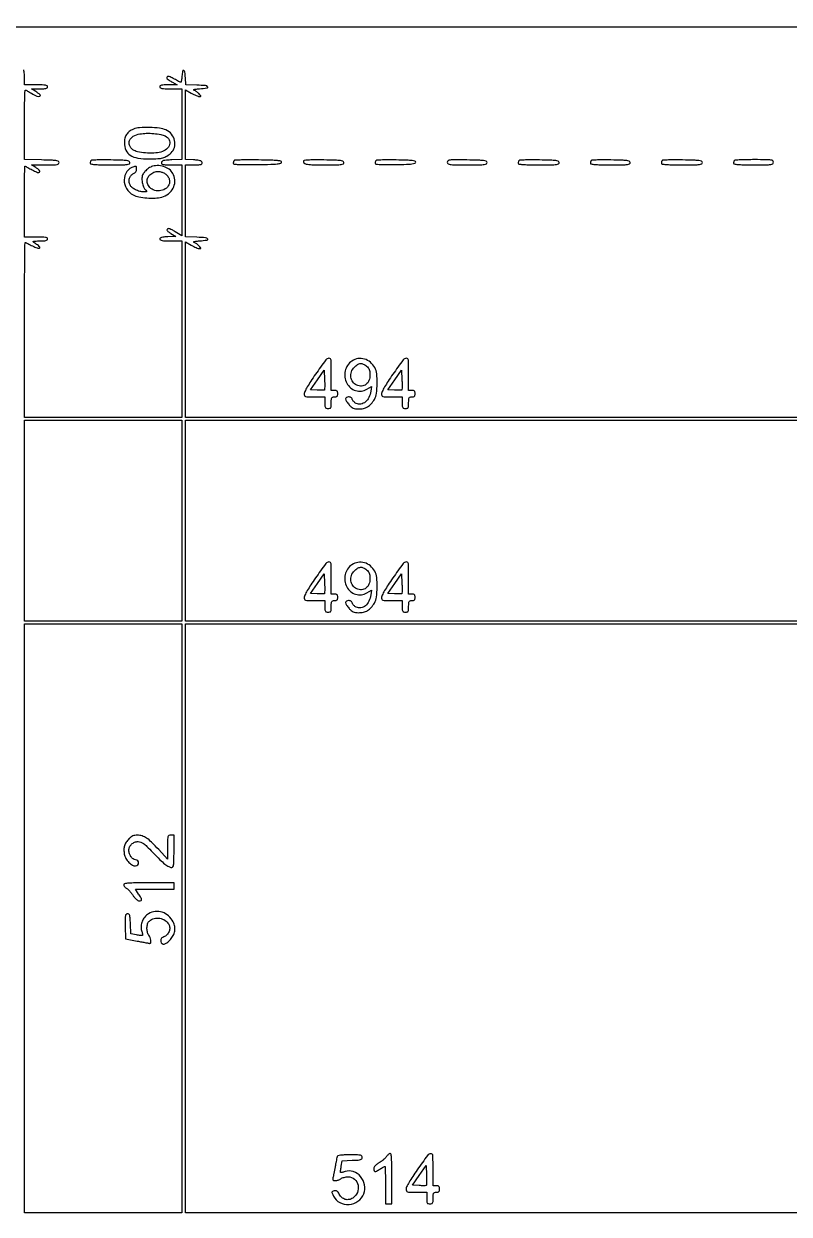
# Model space of a CAD drawing. Extents: x 0 to 836, y 5 to 589.
# Drawn here: x 249.7 to 299.9, y 430.3 to 508.4 of the extents above; entities that cross this region are included whole.
import ezdxf

# ---------------------------------------------------------------- set-up
doc = ezdxf.new("R2010")
doc.units = 0
doc.header["$MEASUREMENT"] = 0

msp = doc.modelspace()

# ---------------------------------------------------------------- linework, layer by layer
for points in [[(201.712326, 537.783562, -0.000001), (217.055896, 537.76491, -0.426088)], [(546.939, 229.3929, -0.000106), (546.943559, 250.949215, -0.000176), (546.957638, 269.095817, -0.000001), (546.976289, 285.583213, -0.415883)], [(836.0595, 588.6891), (420.497259, 588.710259, 0.000013), (261.145696, 588.714318, 0.000021), (126.989856, 588.708632), (4.934769, 588.698274, 0.19889), (4.878609, 588.675009, 0.198853), (4.855343, 588.618859), (4.83877, 516.273901, 0.000036), (4.826254, 436.744061, 0.000021), (4.8222, 342.282364), (4.8222, 95.946129), (4.469225, 95.920114, 0.031904), (4.160456, 95.877435, 0.315999), (4.075312, 95.787407, 0.415411), (4.137995, 95.703578, 0.035338), (4.43445, 95.6826), (4.8222, 95.6826), (4.8222, 50.2101), (4.8222, 4.7376), (420.462, 4.7376), (836.1018, 4.7376)], [(604.852986, 529.408162, -0.000002), (620.423836, 529.389509, -0.550615)], [(238.738155, 529.614638, -0.000002), (224.300981, 529.63329, -0.415836)], [(308.18842, 529.408162, -0.000002), (322.638019, 529.38951, -0.415836)], [(531.796111, 538.074638, -0.000002), (517.6951, 538.093291, -0.426056)], [(413.368417, 538.074638, -0.000002), (399.676779, 538.093291, -0.415815)], [(77.850638, 481.579418, -0.000002), (77.869294, 494.031443, -0.550517)], [(336.166934, 548.220763, -0.000002), (326.827688, 548.233536, -0.413812)], [(77.644162, 421.684687, -0.000002), (77.625507, 409.236574, -0.415775)], [(333.609652, 529.614638, -0.000003), (323.198363, 529.633296, -0.415688)], [(383.716206, 529.408162, -0.000003), (394.123716, 529.389504, -0.425916)], [(312.759613, 469.1916), (286.536906, 469.1916), (260.3142, 469.1916), (260.3142, 475.7904), (260.3142, 482.3892), (286.4979, 482.3892, -0.00012), (296.538063, 482.386781, -0.000201), (304.990138, 482.379311, -0.000002), (312.667738, 482.369415, -0.413835)], [(381.27946, 547.935135, -0.000004), (390.656104, 547.916048, -0.413615)], [(316.1502, 430.3602), (288.2322, 430.3602), (260.3142, 430.3602), (260.3142, 449.6913), (260.3142, 469.0224), (286.4979, 469.0224, -0.000227), (296.537883, 469.017841, -0.000379), (304.989363, 469.003762, -0.000006), (312.653939, 468.985098, -0.425725)], [(312.759613, 482.5584), (286.536906, 482.5584), (260.3142, 482.5584), (260.3142, 488.319239), (260.3142, 494.080078), (260.688815, 493.860539, 0.015453), (260.842951, 493.776497, 0.017323), (260.996302, 493.70549, 0.016828), (261.130169, 493.654283, 0.083114), (261.209527, 493.641, 0.026666), (261.293471, 493.64548, 0.392043), (261.311283, 493.665916, 0.170615), (261.297139, 493.702564, 0.007314), (261.204455, 493.80804, 0.032777), (261.133497, 493.876805, 0.022657), (261.045053, 493.945285, 0.022921), (260.953633, 494.00359, 0.042754), (260.874093, 494.04069, -0.223787), (260.842936, 494.072217, -0.426246), (260.857417, 494.10096, -0.047928), (260.976204, 494.125347, -0.006773), (261.225084, 494.1486, 0.012564), (261.726289, 494.20129, 0.568272), (261.760115, 494.279673, 0.22225), (261.624218, 494.355204, 0.00922), (261.05445, 494.384544), (260.3142, 494.408987), (260.3142, 496.774494), (260.3142, 499.14), (260.870303, 499.14, 0.007153), (261.185661, 499.144512, 0.06128), (261.324945, 499.165708, 0.193409), (261.384927, 499.211832, 0.182333), (261.398204, 499.28805, 0.163205), (261.356314, 499.362624, 0.108789), (261.270471, 499.411628, 0.052749), (261.117191, 499.442156, 0.010879), (260.8421, 499.461287), (260.3142, 499.486474), (260.3142, 501.774676), (260.3142, 504.062878), (260.688815, 503.843339, 0.015453), (260.842951, 503.759297, 0.017323), (260.996302, 503.68829, 0.016828), (261.130169, 503.637083, 0.083114), (261.209527, 503.6238, 0.026666), (261.293471, 503.62828, 0.392043), (261.311283, 503.648716, 0.170615), (261.297139, 503.685364, 0.007314), (261.204455, 503.79084, 0.032777), (261.133497, 503.859605, 0.022657), (261.045053, 503.928085, 0.022921), (260.953633, 503.98639, 0.042754), (260.874093, 504.02349, -0.223787), (260.842936, 504.055017, -0.426246), (260.857417, 504.08376, -0.047928), (260.976204, 504.108147, -0.006773), (261.225084, 504.1314, 0.012504), (261.725783, 504.183976, 0.564568), (261.760171, 504.262399, 0.225205), (261.626036, 504.337977, 0.009244), (261.058575, 504.367284), (260.322451, 504.391667), (260.297175, 504.854707, 0.018172), (260.263669, 505.222416, 0.258436), (260.188374, 505.325033, 0.496958), (260.113568, 505.28509, 0.023467), (260.076915, 504.95625, -0.01195), (260.063326, 504.802195, -0.019464), (260.04361, 504.672443, -0.014174), (260.021151, 504.571086, -0.34375), (259.999747, 504.5544, -0.1144), (259.965929, 504.56224, -0.004844), (259.85531, 504.61778, -0.008112), (259.724986, 504.687497, -0.005662), (259.580198, 504.770161, 0.019245), (259.432999, 504.848978, 0.026757), (259.295271, 504.907147, 0.02563), (259.180868, 504.941894, 0.20198), (259.127235, 504.933515, 0.236311), (259.085652, 504.866163, 0.203233), (259.111442, 504.786202, 0.07532), (259.228641, 504.685988, 0.017788), (259.452532, 504.557348), (259.7643, 504.392678), (259.19325, 504.388939, 0.009031), (258.900858, 504.381742, 0.045588), (258.739148, 504.359977, 0.104163), (258.653375, 504.320383, 0.236978), (258.6222, 504.2583, 0.266366), (258.658679, 504.194683, 0.088943), (258.7632, 504.156282, 0.037256), (258.962214, 504.136275, 0.00643), (259.3413, 504.1314), (260.0604, 504.1314), (260.0604, 501.808459), (260.0604, 499.485517), (259.405667, 499.460809, 0.007606), (259.051841, 499.442062, 0.04493), (258.868757, 499.412903, 0.103223), (258.769602, 499.364581, 0.182728), (258.722664, 499.28805, 0.215645), (258.741198, 499.211016, 0.173594), (258.813824, 499.164859, 0.050287), (258.982231, 499.144229, 0.005351), (259.377397, 499.14), (260.0604, 499.14), (260.0604, 496.814282), (260.0604, 494.488564), (259.631418, 494.75252, 0.01381), (259.426219, 494.871095, 0.043872), (259.28093, 494.934013, 0.073891), (259.178072, 494.952037, 0.205667), (259.111382, 494.925422, 0.225295), (259.092228, 494.871653, 0.149746), (259.118058, 494.810262, 0.067791), (259.199843, 494.735604, 0.017688), (259.350014, 494.639534), (259.6797, 494.4447), (259.15095, 494.419513, 0.011248), (258.893663, 494.40145, 0.045136), (258.738706, 494.372804, 0.089857), (258.652338, 494.330844, 0.239244), (258.6222, 494.271463, 0.277003), (258.658838, 494.210405, 0.080338), (258.767138, 494.173364, 0.035677), (258.968889, 494.153549, 0.006644), (259.3413, 494.1486), (260.0604, 494.1486), (260.0604, 488.3535), (260.0604, 482.5584), (254.8998, 482.5584), (249.7392, 482.5584), (249.7392, 488.31825, -0.001032), (249.743756, 490.524816, -0.001736), (249.757838, 492.377286, -0.000135), (249.776604, 494.031696, -0.547229), (249.80265, 494.047944, -0.005811), (249.844626, 494.027393, -0.000383), (249.96496, 493.966619, -0.000554), (250.108261, 493.893908, -0.000414), (250.266094, 493.813438, 0.018282), (250.424079, 493.739879, 0.027125), (250.567734, 493.68826, 0.025584), (250.684258, 493.659799, 0.248378), (250.731261, 493.674261, 0.275435), (250.744573, 493.726865, 0.127251), (250.706755, 493.789552, 0.04344), (250.597446, 493.879403, 0.006451), (250.359878, 494.037875, -0.140256), (250.317261, 494.086788, -0.462508), (250.332744, 494.120692, -0.061481), (250.443989, 494.137868, -0.005245), (250.73325, 494.143625, 0.010172), (251.000889, 494.15159, 0.04862), (251.151896, 494.173989, 0.108379), (251.232472, 494.213944, 0.22744), (251.262, 494.2755, 0.273642), (251.224125, 494.339523, 0.084509), (251.11395, 494.377725, 0.035355), (250.904186, 494.3976, 0.005946), (250.5006, 494.4024), (249.7392, 494.4024), (249.7392, 496.7289, -0.001356), (249.741619, 497.620997, -0.002261), (249.749089, 498.371991, -0.000206), (249.759057, 499.041802, -0.409741), (249.772865, 499.0554, -0.118776), (249.796239, 499.049768, -0.002401), (249.904795, 498.993571, -0.005535), (250.03118, 498.92558, -0.003675), (250.174715, 498.844919, 0.011167), (250.323436, 498.764251, 0.013731), (250.46581, 498.695968, 0.012176), (250.587396, 498.645221, 0.090598), (250.64865, 498.633419, 0.188548), (250.728565, 498.663781, 0.340202), (250.740384, 498.729045, 0.103425), (250.654637, 498.834475, 0.028074), (250.47945, 498.961067), (250.2045, 499.13715), (251.120153, 499.138575, 0.00364), (251.661366, 499.143357, 0.037715), (251.883154, 499.163709, 0.137934), (251.98025, 499.209543, 0.267395), (252.007409, 499.28805, 0.238052), (251.945054, 499.368907, 0.074661), (251.794481, 499.415061, 0.028435), (251.504018, 499.441723, 0.003401), (250.859106, 499.459706), (249.7392, 499.483311), (249.7392, 501.765056, -0.002606), (249.743759, 502.639806, -0.004352), (249.757838, 503.375762, -0.000763), (249.77676, 504.020081, -0.417353), (249.80265, 504.04416, -0.10382), (249.842388, 504.034077, -0.007062), (249.946867, 503.98107, -0.009869), (250.070255, 503.913121, -0.007234), (250.2045, 503.833093, 0.028609), (250.5601, 503.641205, 0.215036), (250.74672, 503.63859, 0.550574), (250.762504, 503.739854, 0.037328), (250.47945, 503.952467), (250.2045, 504.12855), (250.73325, 504.129975, 0.010038), (251.001886, 504.136093, 0.04885), (251.152487, 504.157388, 0.11021), (251.232539, 504.196813, 0.227201), (251.262, 504.2583, 0.273642), (251.224125, 504.322323, 0.084509), (251.11395, 504.360525, 0.035355), (250.904186, 504.3804, 0.005946), (250.5006, 504.3852), (249.7392, 504.3852), (249.7392, 504.8928, 0.015416), (249.733157, 505.08876, 0.025878), (249.714525, 505.25235, 0.024068), (249.688018, 505.374747, 0.339565)], [(77.841889, 210.212758, -0.000002), (77.851786, 217.49274, -0.413814)]]:
    msp.add_lwpolyline(points, format="xyb")
msp.add_lwpolyline([(249.004024, 508.1922), (285.876512, 508.1922), (322.749, 508.1922)])
for points in [[(256.8879, 501.474747, 0.053672), (256.615415, 501.317671, 0.089458), (256.433064, 501.126653, 0.090403), (256.330122, 500.885481, 0.055837), (256.2957, 500.5782, 0.10406), (256.396434, 500.099423, 0.148393), (256.677581, 499.771918, 0.105117), (257.177065, 499.58544, 0.03681), (257.9454, 499.528275, 0.014948), (258.484993, 499.544044, 0.05366), (258.824403, 499.601023, 0.072223), (259.088955, 499.718448, 0.044209), (259.361155, 499.925502, 0.140323), (259.583523, 500.28551, 0.124029), (259.595762, 500.727381, 0.116908), (259.394311, 501.14244, 0.115538), (259.027234, 501.425053, 0.076424), (258.602118, 501.544315, 0.024439), (257.945538, 501.591732, 0.024038), (257.292057, 501.575494, 0.085905)], [(258.980524, 501.032087, -0.152341), (259.229014, 500.788315, -0.193791), (259.263903, 500.471797, -0.158165), (259.063544, 500.170461, -0.101891), (258.685876, 499.979946, -0.056119), (258.238266, 499.911381, -0.030501), (257.68132, 499.923136, -0.02923), (257.16022, 499.996853, -0.110494), (256.861163, 500.130069, -0.135251), (256.633303, 500.421996, -0.203488), (256.635725, 500.740452, -0.162529), (256.880082, 501.012768, -0.086537), (257.3109, 501.167385, -0.038102), (257.735501, 501.208171, -0.025119), (258.226037, 501.19314, -0.02485), (258.68207, 501.133265, -0.073437)], [(254.112368, 499.424168, 0.075779), (254.089905, 499.393625, 0.038403), (254.071004, 499.349669, 0.03703), (254.058116, 499.300286, 0.045349), (254.0538, 499.2528, 0.358453), (254.102283, 499.193861, 0.027169), (254.321982, 499.162961, 0.017967), (254.692844, 499.144596, 0.003387), (255.371303, 499.14, 0.002314), (256.165673, 499.143677, 0.026279), (256.479073, 499.163071, 0.092918), (256.621458, 499.207061, 0.330132), (256.660391, 499.28805, 0.247809), (256.594991, 499.36968, 0.068663), (256.431637, 499.415313, 0.026106), (256.115834, 499.441613, 0.002986), (255.401456, 499.459418, 0.004531), (254.925585, 499.464123, 0.007041), (254.515198, 499.458683, 0.002706), (254.165135, 499.447214, 0.189013)], [(263.502647, 499.423847, 0.07704), (263.480303, 499.393306, 0.038251), (263.46151, 499.349027, 0.036807), (263.448693, 499.29911, 0.044468), (263.4444, 499.250933, 0.371058), (263.496969, 499.18985, 0.022964), (263.753885, 499.163129, 0.015476), (264.190829, 499.151432, 0.002581), (265.03065, 499.159283, 0.002434), (265.905941, 499.176246, 0.017498), (266.327539, 499.20125, 0.032875), (266.560913, 499.238902, 0.349555), (266.6169, 499.3092, 0.346511), (266.56177, 499.379199, 0.034703), (266.33725, 499.417084, 0.018139), (265.930368, 499.442144, 0.002547), (265.088897, 499.459097, 0.003617), (264.498984, 499.463707, 0.0057), (263.992635, 499.458228, 0.001798), (263.556206, 499.44696, 0.19128)], [(268.056441, 499.395969, 0.335536), (268.0682, 499.271086, 0.162372), (268.216673, 499.188521, 0.041067), (268.59932, 499.14878, 0.00535), (269.419896, 499.14, 0.002325), (270.211126, 499.143679, 0.026378), (270.523385, 499.163078, 0.093365), (270.66518, 499.207092, 0.329527), (270.703986, 499.28805, 0.252044), (270.637221, 499.370031, 0.065989), (270.467742, 499.415434, 0.02513), (270.139965, 499.441618, 0.002822), (269.392817, 499.459419, 0.00498), (268.845468, 499.463917, 0.011426), (268.433377, 499.453781, 0.007288), (268.119364, 499.434281, 0.239589)], [(272.808916, 499.424116, 0.076915), (272.78647, 499.393451, 0.038267), (272.767589, 499.349023, 0.03683), (272.754713, 499.298956, 0.044554), (272.7504, 499.250652, 0.359227), (272.799873, 499.190677, 0.030669), (273.012428, 499.16289, 0.018402), (273.381, 499.151138, 0.00314), (274.08285, 499.159002, 0.003018), (274.810692, 499.176123, 0.020677), (275.168192, 499.201513, 0.04193), (275.363402, 499.240284, 0.334423), (275.4153, 499.3092, 0.330168), (275.364489, 499.37776, 0.044496), (275.17795, 499.416792, 0.021579), (274.835254, 499.442261, 0.003193), (274.141366, 499.459366, 0.00437), (273.648852, 499.464056, 0.006808), (273.224461, 499.458609, 0.002536), (272.861824, 499.447174, 0.189419)], [(277.488, 499.311403, 0.246211), (277.538442, 499.215176, 0.119511), (277.671721, 499.163902, 0.030265), (277.967572, 499.143497, 0.002087), (278.805503, 499.14, 0.002314), (279.599875, 499.143677, 0.026279), (279.913273, 499.16307, 0.092921), (280.055655, 499.207061, 0.330137), (280.094586, 499.28805, 0.252541), (280.027658, 499.370074, 0.065668), (279.857429, 499.415453, 0.025016), (279.528194, 499.441633, 0.002804), (278.777083, 499.459453, 0.002061), (277.951917, 499.471, 0.031064), (277.665332, 499.456015, 0.126764), (277.5372, 499.406828, 0.24262)], [(282.199516, 499.424116, 0.07583), (282.177073, 499.393593, 0.038397), (282.158189, 499.349654, 0.037021), (282.145312, 499.300282, 0.045312), (282.141, 499.2528, 0.360635), (282.190049, 499.193641, 0.025897), (282.417113, 499.162904, 0.017431), (282.799409, 499.144576, 0.003262), (283.500803, 499.14, 0.002229), (284.32179, 499.143659, 0.025463), (284.644842, 499.163011, 0.089261), (284.792218, 499.206796, 0.335169), (284.832186, 499.28805, 0.25126), (284.765676, 499.369964, 0.066494), (284.597367, 499.415404, 0.02531), (284.271864, 499.441595, 0.002851), (283.530899, 499.459366, 0.004374), (283.038794, 499.464056, 0.006813), (282.614748, 499.458609, 0.00254), (282.25242, 499.447174, 0.18941)], [(286.937168, 499.424168, 0.075779), (286.914705, 499.393625, 0.038403), (286.895804, 499.349669, 0.03703), (286.882916, 499.300286, 0.045349), (286.8786, 499.2528, 0.358453), (286.927083, 499.193861, 0.027169), (287.146782, 499.162961, 0.017967), (287.517644, 499.144596, 0.003387), (288.196103, 499.14, 0.002314), (288.990473, 499.143677, 0.026279), (289.303873, 499.163071, 0.092918), (289.446258, 499.207061, 0.330132), (289.485191, 499.28805, 0.247809), (289.419791, 499.36968, 0.068663), (289.256437, 499.415313, 0.026106), (288.940634, 499.441613, 0.002986), (288.226256, 499.459418, 0.004531), (287.750385, 499.464123, 0.007041), (287.339998, 499.458683, 0.002706), (286.989935, 499.447214, 0.189013)], [(291.590116, 499.424116, 0.07583), (291.567673, 499.393593, 0.038397), (291.548789, 499.349654, 0.037021), (291.535912, 499.300282, 0.045312), (291.5316, 499.2528, 0.360635), (291.580649, 499.193641, 0.025897), (291.807713, 499.162904, 0.017431), (292.190009, 499.144576, 0.003262), (292.891403, 499.14, 0.002229), (293.71239, 499.143659, 0.025463), (294.035442, 499.163011, 0.089261), (294.182818, 499.206796, 0.335169), (294.222786, 499.28805, 0.25126), (294.156276, 499.369964, 0.066494), (293.987967, 499.415404, 0.02531), (293.662464, 499.441595, 0.002851), (292.921499, 499.459366, 0.004374), (292.429394, 499.464056, 0.006813), (292.005348, 499.458609, 0.00254), (291.64302, 499.447174, 0.18941)], [(296.3256, 499.422, 0.077955), (296.303962, 499.392311, 0.038133), (296.285767, 499.349032, 0.036641), (296.273358, 499.300126, 0.043841), (296.2692, 499.2528, 0.35812), (296.317598, 499.193894, 0.027363), (296.536219, 499.162969, 0.018048), (296.905404, 499.144599, 0.003406), (297.5805, 499.14, 0.00213), (298.409826, 499.143532, 0.02996), (298.706737, 499.163879, 0.116079), (298.841231, 499.214418, 0.250083), (298.8918, 499.3092, 0.243639), (298.842859, 499.403675, 0.120793), (298.713787, 499.454398, 0.031262), (298.428583, 499.474831, 0.002254), (297.6369, 499.4784, 0.004201), (297.151833, 499.474325, 0.006546), (296.734059, 499.461833, 0.002389), (296.376685, 499.44475, 0.185292)], [(258.142764, 499.043801, 0.055757), (258.023735, 498.996042, 0.028701), (257.886686, 498.911949, 0.028124), (257.754014, 498.808133, 0.037788), (257.647257, 498.699144, 0.029405), (257.529221, 498.540845, 0.074549), (257.469161, 498.41095, 0.072535), (257.448957, 498.267016, 0.026727), (257.461037, 498.061812, 0.031012), (257.487903, 497.90919, 0.027174), (257.53431, 497.75401, 0.028137), (257.591862, 497.618333, 0.069644), (257.652407, 497.529167, -0.010125), (257.746395, 497.420987, -0.29066), (257.750943, 497.386015, -0.281034), (257.721141, 497.366214, -0.009632), (257.575095, 497.3634, -0.06538), (257.304544, 497.398929, -0.050678), (257.026462, 497.504368, -0.053033), (256.794239, 497.653102, -0.117448), (256.665852, 497.818066, -0.088801), (256.610287, 498.035324, -0.091593), (256.634518, 498.255883, -0.097345), (256.733216, 498.442638, -0.116273), (256.890234, 498.564257, 0.05591), (256.981024, 498.618584, 0.077484), (257.046625, 498.686889, 0.081855), (257.085916, 498.768813, 0.071083), (257.0994, 498.863181, 0.033646), (257.092149, 498.970815, 0.197222), (257.064367, 499.018893, 0.203472), (257.011441, 499.03274, 0.035991), (256.90905, 499.010111, 0.166211), (256.461001, 498.69101, 0.151956), (256.28174, 498.151724, 0.141227), (256.435858, 497.575375, 0.139974), (256.873459, 497.16708, 0.068762), (257.252245, 497.035082, 0.030667), (257.776677, 496.962946, 0.030666), (258.316929, 496.955346, 0.056497), (258.750304, 497.025337, 0.094057), (259.188897, 497.242941, 0.109336), (259.490059, 497.596979, 0.113597), (259.606629, 498.033696, 0.108016), (259.524014, 498.486205, 0.11261), (259.311883, 498.783311, 0.085907), (258.971227, 498.994556, 0.080936), (258.559323, 499.087602, 0.082894)], [(258.823768, 498.636176, -0.085784), (259.023997, 498.517653, -0.082624), (259.175881, 498.337441, -0.086689), (259.256051, 498.126043, -0.109293), (259.25017, 497.9174, -0.16313), (259.056644, 497.615018, -0.119704), (258.693758, 497.444269, -0.116706), (258.28542, 497.456866, -0.150427), (257.96946, 497.655758, -0.088728), (257.814834, 497.917633, -0.138217), (257.793587, 498.177153, -0.134064), (257.911382, 498.415176, -0.081178), (258.1569, 498.614819, -0.05298), (258.312625, 498.683401, -0.069353), (258.465711, 498.709758, -0.063219), (258.630864, 498.694145, -0.035715)], [(268.835361, 485.393193, 0.007362), (268.530958, 484.943299, 0.013352), (268.297441, 484.565337, 0.012012), (268.131321, 484.263203, 0.120245), (268.0974, 484.124193, 0.092874), (268.120463, 484.001099, 0.227966), (268.186009, 483.939781, 0.071609), (268.332939, 483.915942, 0.004467), (268.7742, 483.912), (269.451, 483.912), (269.451, 483.5313, 0.012699), (269.456759, 483.304582, 0.114574), (269.4839, 483.20982, 0.210352), (269.543488, 483.164611, 0.058662), (269.6625, 483.1506, 0.058662), (269.781512, 483.164611, 0.210352), (269.8411, 483.20982, 0.114574), (269.868241, 483.304582, 0.012699), (269.874, 483.5313, -0.012699), (269.879759, 483.758018, -0.114574), (269.9069, 483.85278, -0.210352), (269.966488, 483.897989, -0.058662), (270.0855, 483.912, 0.045527), (270.192816, 483.921792, 0.152009), (270.2547, 483.9543, 0.152009), (270.287208, 484.016184, 0.045527), (270.297, 484.1235, 0.045527), (270.287208, 484.230816, 0.152009), (270.2547, 484.2927, 0.152009), (270.192816, 484.325208, 0.045527), (270.0855, 484.335), (269.874, 484.335), (269.874, 485.3925, 0.010163), (269.855269, 486.313994, 0.402164), (269.721189, 486.442818, 0.239335), (269.508827, 486.335168, 0.005555)], [(271.230604, 486.265586, 0.188759), (270.78172, 485.611223, 0.180396), (270.885409, 484.810777, 0.199234), (271.470523, 484.326183, 0.210904), (272.208623, 484.413183), (272.520059, 484.596935), (272.469896, 484.287819, -0.071214), (272.340722, 483.87472, -0.105821), (272.110313, 483.575444, -0.133073), (271.819462, 483.438787, -0.151692), (271.515247, 483.477458, -0.049128), (271.427857, 483.528158, -0.042152), (271.347064, 483.597341, -0.044207), (271.284172, 483.673534, -0.086696), (271.25158, 483.744838, 0.08419), (271.219557, 483.815829, 0.095531), (271.166989, 483.86873, 0.088381), (271.094948, 483.901056, 0.061447), (271.006233, 483.912, 0.133082), (270.86358, 483.873347, 0.285943), (270.81258, 483.776464, 0.133017), (270.868657, 483.616382, 0.031957), (271.043906, 483.39304, 0.031825), (271.185955, 483.25309, 0.075144), (271.311236, 483.173788, 0.071526), (271.458192, 483.132879, 0.026746), (271.672152, 483.116755, 0.06371), (271.98765, 483.150168, 0.079209), (272.260075, 483.26242, 0.074413), (272.496475, 483.460524, 0.048802), (272.705385, 483.748724, 0.101117), (272.839266, 484.141955, 0.029258), (272.883131, 484.785024, 0.02942), (272.851335, 485.430546, 0.096872), (272.725434, 485.835853, 0.096072), (272.439055, 486.185766, 0.103728), (272.049812, 486.391711, 0.107938), (271.623391, 486.419419, 0.112028)], [(272.189091, 485.93626, -0.046524), (272.304121, 485.827039, -0.087942), (272.369988, 485.717871, -0.070477), (272.402554, 485.576707, -0.021505), (272.412, 485.357172, -0.091023), (272.344126, 484.987423, -0.137344), (272.150767, 484.725582, -0.15282), (271.866576, 484.619115, -0.121259), (271.54275, 484.680113, -0.130307), (271.283695, 484.89248, -0.124874), (271.158672, 485.208703, -0.118756), (271.196796, 485.559135, -0.110605), (271.390292, 485.864308, -0.050987), (271.599087, 486.034368, -0.123571), (271.785534, 486.099427, -0.130223), (271.974241, 486.067198, -0.059664)], [(273.911361, 485.393193, 0.007362), (273.606958, 484.943299, 0.013352), (273.373441, 484.565337, 0.012012), (273.207321, 484.263203, 0.120245), (273.1734, 484.124193, 0.092874), (273.196463, 484.001099, 0.227966), (273.262009, 483.939781, 0.071609), (273.408939, 483.915942, 0.004467), (273.8502, 483.912), (274.527, 483.912), (274.527, 483.5313, 0.012699), (274.532759, 483.304582, 0.114574), (274.5599, 483.20982, 0.210352), (274.619488, 483.164611, 0.058662), (274.7385, 483.1506, 0.058662), (274.857512, 483.164611, 0.210352), (274.9171, 483.20982, 0.114574), (274.944241, 483.304582, 0.012699), (274.95, 483.5313, -0.012699), (274.955759, 483.758018, -0.114574), (274.9829, 483.85278, -0.210352), (275.042488, 483.897989, -0.058662), (275.1615, 483.912, 0.045527), (275.268816, 483.921792, 0.152009), (275.3307, 483.9543, 0.152009), (275.363208, 484.016184, 0.045527), (275.373, 484.1235, 0.045527), (275.363208, 484.230816, 0.152009), (275.3307, 484.2927, 0.152009), (275.268816, 484.325208, 0.045527), (275.1615, 484.335), (274.95, 484.335), (274.95, 485.3925, 0.010163), (274.931269, 486.313994, 0.402164), (274.797189, 486.442818, 0.239335), (274.584827, 486.335168, 0.005555)], [(269.421799, 484.362199, -0.185124), (269.391215, 484.348567, -0.007561), (269.268512, 484.343894, -0.012318), (269.120305, 484.344143, -0.008332), (268.951493, 484.351404), (268.517877, 484.3773), (268.963289, 485.02075), (269.4087, 485.664199), (269.433595, 485.031545, -0.005621), (269.440482, 484.786423, -0.008617), (269.440399, 484.573954, -0.003925), (269.435828, 484.394534, -0.190267)], [(274.497799, 484.362199, -0.185124), (274.467215, 484.348567, -0.007561), (274.344512, 484.343894, -0.012318), (274.196305, 484.344143, -0.008332), (274.027493, 484.351404), (273.593877, 484.3773), (274.039289, 485.02075), (274.4847, 485.664199), (274.509595, 485.031545, -0.005621), (274.516482, 484.786423, -0.008617), (274.516399, 484.573954, -0.003925), (274.511828, 484.394534, -0.190267)], [(268.835361, 472.026393, 0.007362), (268.530958, 471.576499, 0.013352), (268.297441, 471.198537, 0.012012), (268.131321, 470.896403, 0.120245), (268.0974, 470.757393, 0.092874), (268.120463, 470.634299, 0.227966), (268.186009, 470.572981, 0.071609), (268.332939, 470.549142, 0.004467), (268.7742, 470.5452), (269.451, 470.5452), (269.451, 470.1645, 0.012699), (269.456759, 469.937782, 0.114574), (269.4839, 469.84302, 0.210352), (269.543488, 469.797811, 0.058662), (269.6625, 469.7838, 0.058662), (269.781512, 469.797811, 0.210352), (269.8411, 469.84302, 0.114574), (269.868241, 469.937782, 0.012699), (269.874, 470.1645, -0.012699), (269.879759, 470.391218, -0.114574), (269.9069, 470.48598, -0.210352), (269.966488, 470.531189, -0.058662), (270.0855, 470.5452, 0.045527), (270.192816, 470.554992, 0.152009), (270.2547, 470.5875, 0.152009), (270.287208, 470.649384, 0.045527), (270.297, 470.7567, 0.045527), (270.287208, 470.864016, 0.152009), (270.2547, 470.9259, 0.152009), (270.192816, 470.958408, 0.045527), (270.0855, 470.9682), (269.874, 470.9682), (269.874, 472.0257, 0.010163), (269.855269, 472.947194, 0.402164), (269.721189, 473.076018, 0.239335), (269.508827, 472.968368, 0.005555)], [(271.230604, 472.898786, 0.188759), (270.78172, 472.244423, 0.180396), (270.885409, 471.443977, 0.199234), (271.470523, 470.959383, 0.210904), (272.208623, 471.046383), (272.520059, 471.230135), (272.469896, 470.921019, -0.071214), (272.340722, 470.50792, -0.105821), (272.110313, 470.208644, -0.133073), (271.819462, 470.071987, -0.151692), (271.515247, 470.110658, -0.049128), (271.427857, 470.161358, -0.042152), (271.347064, 470.230541, -0.044207), (271.284172, 470.306734, -0.086696), (271.25158, 470.378038, 0.08419), (271.219557, 470.449029, 0.095531), (271.166989, 470.50193, 0.088381), (271.094948, 470.534256, 0.061447), (271.006233, 470.5452, 0.133082), (270.86358, 470.506547, 0.285943), (270.81258, 470.409664, 0.133017), (270.868657, 470.249582, 0.031957), (271.043906, 470.02624, 0.031825), (271.185955, 469.88629, 0.075144), (271.311236, 469.806988, 0.071526), (271.458192, 469.766079, 0.026746), (271.672152, 469.749955, 0.06371), (271.98765, 469.783368, 0.079209), (272.260075, 469.89562, 0.074413), (272.496475, 470.093724, 0.048802), (272.705385, 470.381924, 0.101117), (272.839266, 470.775155, 0.029258), (272.883131, 471.418224, 0.02942), (272.851335, 472.063746, 0.096872), (272.725434, 472.469053, 0.096072), (272.439055, 472.818966, 0.103728), (272.049812, 473.024911, 0.107938), (271.623391, 473.052619, 0.112028)], [(272.189091, 472.56946, -0.046524), (272.304121, 472.460239, -0.087942), (272.369988, 472.351071, -0.070477), (272.402554, 472.209907, -0.021505), (272.412, 471.990372, -0.091023), (272.344126, 471.620623, -0.137344), (272.150767, 471.358782, -0.15282), (271.866576, 471.252315, -0.121259), (271.54275, 471.313313, -0.130307), (271.283695, 471.52568, -0.124874), (271.158672, 471.841903, -0.118756), (271.196796, 472.192335, -0.110605), (271.390292, 472.497508, -0.050987), (271.599087, 472.667568, -0.123571), (271.785534, 472.732627, -0.130223), (271.974241, 472.700398, -0.059664)], [(273.911361, 472.026393, 0.007362), (273.606958, 471.576499, 0.013352), (273.373441, 471.198537, 0.012012), (273.207321, 470.896403, 0.120245), (273.1734, 470.757393, 0.092874), (273.196463, 470.634299, 0.227966), (273.262009, 470.572981, 0.071609), (273.408939, 470.549142, 0.004467), (273.8502, 470.5452), (274.527, 470.5452), (274.527, 470.1645, 0.012699), (274.532759, 469.937782, 0.114574), (274.5599, 469.84302, 0.210352), (274.619488, 469.797811, 0.058662), (274.7385, 469.7838, 0.058662), (274.857512, 469.797811, 0.210352), (274.9171, 469.84302, 0.114574), (274.944241, 469.937782, 0.012699), (274.95, 470.1645, -0.012699), (274.955759, 470.391218, -0.114574), (274.9829, 470.48598, -0.210352), (275.042488, 470.531189, -0.058662), (275.1615, 470.5452, 0.045527), (275.268816, 470.554992, 0.152009), (275.3307, 470.5875, 0.152009), (275.363208, 470.649384, 0.045527), (275.373, 470.7567, 0.045527), (275.363208, 470.864016, 0.152009), (275.3307, 470.9259, 0.152009), (275.268816, 470.958408, 0.045527), (275.1615, 470.9682), (274.95, 470.9682), (274.95, 472.0257, 0.010163), (274.931269, 472.947194, 0.402164), (274.797189, 473.076018, 0.239335), (274.584827, 472.968368, 0.005555)], [(269.421799, 470.995399, -0.185124), (269.391215, 470.981767, -0.007561), (269.268512, 470.977094, -0.012318), (269.120305, 470.977343, -0.008332), (268.951493, 470.984604), (268.517877, 471.0105), (268.963289, 471.65395), (269.4087, 472.297399), (269.433595, 471.664745, -0.005621), (269.440482, 471.419623, -0.008617), (269.440399, 471.207154, -0.003925), (269.435828, 471.027734, -0.190267)], [(274.497799, 470.995399, -0.185124), (274.467215, 470.981767, -0.007561), (274.344512, 470.977094, -0.012318), (274.196305, 470.977343, -0.008332), (274.027493, 470.984604), (273.593877, 471.0105), (274.039289, 471.65395), (274.4847, 472.297399), (274.509595, 471.664745, -0.005621), (274.516482, 471.419623, -0.008617), (274.516399, 471.207154, -0.003925), (274.511828, 471.027734, -0.190267)], [(256.589625, 454.90504, 0.051153), (256.409716, 454.684004, 0.072988), (256.303198, 454.454927, 0.071635), (256.265822, 454.201632, 0.047266), (256.292611, 453.908015, 0.082624), (256.395585, 453.626195, 0.062291), (256.59274, 453.361181, 0.06701), (256.826386, 453.174953, 0.171701), (257.035399, 453.132794, 0.154891), (257.175899, 453.200384, 0.205775), (257.231684, 453.329021, 0.206634), (257.176677, 453.457604, 0.155718), (257.036694, 453.525236, -0.120035), (256.868841, 453.592289, -0.083756), (256.724152, 453.73718, -0.077229), (256.625689, 453.934217, -0.077472), (256.5918, 454.151624, -0.10504), (256.638502, 454.371479, -0.10037), (256.770921, 454.557476, -0.097017), (256.969717, 454.681725, -0.091225), (257.20515, 454.725354, -0.091469), (257.379418, 454.693436, -0.068605), (257.550892, 454.599633, -0.035955), (257.772173, 454.409649, -0.006703), (258.147352, 454.027404, 0.00777), (258.626829, 453.540974, 0.027056), (258.957518, 453.249203, 0.042437), (259.206858, 453.084401, 0.124499), (259.40475, 453.033557, 0.266285), (259.484522, 453.078886, 0.098923), (259.5287, 453.205233, 0.031549), (259.54875, 453.468222, 0.003254), (259.5528, 454.0905), (259.5528, 455.148), (259.3413, 455.148, 0.107498), (259.218543, 455.121299, 0.221958), (259.156259, 455.04819, 0.062393), (259.132131, 454.881975, 0.003589), (259.125749, 454.36545), (259.121697, 453.5829), (258.547893, 454.202069, 0.011982), (258.074065, 454.689399, 0.044714), (257.743588, 454.96, 0.070874), (257.459018, 455.099304, 0.078159), (257.156342, 455.147443, 0.038885), (256.988098, 455.13463, 0.062693), (256.850132, 455.095113, 0.060899), (256.723528, 455.021641, 0.034494)], [(256.2534, 451.893877, 0.110466), (256.265463, 451.839942, 0.05568), (256.302165, 451.780257, 0.051341), (256.355912, 451.72429, 0.052961), (256.419409, 451.681108, -0.067746), (256.500238, 451.622584, -0.017359), (256.613337, 451.506903, -0.017357), (256.734341, 451.364602, -0.016837), (256.846473, 451.212831, 0.023326), (256.964764, 451.056996, 0.036879), (257.081444, 450.936581, 0.043967), (257.187908, 450.85739, 0.138798), (257.272664, 450.8334, 0.101146), (257.388599, 450.857095, 0.326928), (257.426412, 450.920807, 0.112736), (257.386182, 451.041864, 0.012718), (257.22885, 451.286894), (257.019899, 451.5948), (258.28635, 451.5948), (259.5528, 451.5948), (259.5528, 451.8063), (259.5528, 452.0178), (257.9031, 452.0178, 0.002317), (256.995888, 452.013597, 0.016429), (256.556104, 451.995061, 0.029197), (256.309561, 451.961987, 0.359108)], [(257.876859, 449.985231, 0.079523), (257.632223, 449.776562, 0.078668), (257.463854, 449.501234, 0.080923), (257.391947, 449.194594, 0.091914), (257.426388, 448.895033, -0.012082), (257.458756, 448.779706, -0.018033), (257.480934, 448.677358, -0.01327), (257.493671, 448.593531, -0.231417), (257.484967, 448.568167, -0.216002), (257.458478, 448.558199, -0.008856), (257.354557, 448.56687, -0.014053), (257.228878, 448.583182, -0.009359), (257.085865, 448.608599), (256.7187, 448.680967), (256.693991, 449.334184, 0.006102), (256.674789, 449.717828, 0.056473), (256.645885, 449.881261, 0.165684), (256.591574, 449.957942, 0.157831), (256.500578, 449.9874, 0.181067), (256.409271, 449.953214, 0.171565), (256.360326, 449.866623, 0.047291), (256.344954, 449.675207, 0.003796), (256.356086, 449.1685), (256.3803, 448.349601), (257.1417, 448.200733, 0.000857), (257.438062, 448.143317, 0.001269), (257.698077, 448.094088, 0.000558), (257.920362, 448.052844, 0.025411), (257.96655, 448.046733, 0.400194), (258.022775, 448.092258, 0.06277), (258.023316, 448.248967, 0.052559), (257.979726, 448.437731, 0.079063), (257.900409, 448.58652, -0.10785), (257.803479, 448.79638, -0.063851), (257.778505, 449.072206, -0.065197), (257.823274, 449.33707, -0.13521), (257.934907, 449.512604, -0.121658), (258.245521, 449.679656, -0.104678), (258.616828, 449.695526, -0.104318), (258.96375, 449.559462, -0.119991), (259.205765, 449.299836, -0.119167), (259.269935, 449.071751, -0.10244), (259.22839, 448.825497, -0.099002), (259.090226, 448.609306, -0.103384), (258.881431, 448.46685, 0.036707), (258.764581, 448.408069, 0.117073), (258.702459, 448.347524, 0.134297), (258.678851, 448.270707, 0.05507), (258.687515, 448.161068, 0.175546), (258.765, 448.030752, 0.22937), (258.897987, 447.998789, 0.113901), (259.087156, 448.088284, 0.037311), (259.315615, 448.298276, 0.067438), (259.503556, 448.562518, 0.081923), (259.599051, 448.850605, 0.082781), (259.596467, 449.15167, 0.070621), (259.498075, 449.453855, 0.094776), (259.199282, 449.851191, 0.105465), (258.78511, 450.092131, 0.109113), (258.320259, 450.138473, 0.107792)], [(270.259561, 434.06145, 0.02255), (270.24222, 433.993498, 0.002137), (270.208024, 433.825231, 0.002729), (270.169186, 433.624115, 0.002147), (270.129231, 433.4058, -0.001804), (270.088306, 433.181312, -0.001915), (270.046545, 432.961518, -0.001823), (270.009172, 432.772533, -0.008796), (269.985644, 432.66555, 0.039745), (269.970076, 432.565666, 0.193045), (269.987024, 432.512062, 0.188632), (270.036642, 432.484289, 0.03774), (270.139779, 432.477891, 0.049849), (270.22814, 432.487927, 0.030749), (270.32893, 432.516277, 0.030656), (270.426095, 432.557011, 0.047361), (270.50352, 432.604791, -0.068732), (270.588763, 432.652507, -0.03001), (270.712351, 432.692513, -0.028995), (270.850762, 432.719863, -0.034291), (270.983829, 432.729, -0.179822), (271.397549, 432.575236, -0.164577), (271.62923, 432.182422, -0.150691), (271.584653, 431.701773, -0.150917), (271.277114, 431.330047, -0.102459), (271.038959, 431.236074, -0.112636), (270.791547, 431.249125, -0.109373), (270.568815, 431.369335, -0.092118), (270.401141, 431.579119, 0.026345), (270.317902, 431.716965, 0.096487), (270.245888, 431.788561, 0.135642), (270.166528, 431.814902, 0.075329), (270.064319, 431.804694, 0.034678), (269.950143, 431.766954, 0.271415), (269.917519, 431.724231, 0.139326), (269.928291, 431.655188, 0.008024), (270.022019, 431.46, 0.156184), (270.436927, 431.03518, 0.14216), (271.038338, 430.910192, 0.138346), (271.625522, 431.126174, 0.145825), (271.998945, 431.613557, 0.137805), (272.052286, 432.202773, 0.129501), (271.794038, 432.74966, 0.138656), (271.316636, 433.073822, 0.165582), (270.775413, 433.069902, -0.015626), (270.6763, 433.038788, -0.022771), (270.587102, 433.018148, -0.019615), (270.514667, 433.007746, -0.225934), (270.488297, 433.017103, -0.212282), (270.477299, 433.045709, -0.010292), (270.48479, 433.149723, -0.015263), (270.500412, 433.276102, -0.010272), (270.525599, 433.419335), (270.597967, 433.7865), (271.251184, 433.811209, 0.006199), (271.631836, 433.830336, 0.055294), (271.796689, 433.859156, 0.160844), (271.87448, 433.912663, 0.163774), (271.9044, 434.001559, 0.187788), (271.86952, 434.091154, 0.157711), (271.78029, 434.141705, 0.046473), (271.586188, 434.163089, 0.004211), (271.098045, 434.1672, 0.007328), (270.721187, 434.161677, 0.024042), (270.473012, 434.142434, 0.032009), (270.311743, 434.11151, 0.261313)], [(273.478756, 434.042553, -0.050807), (273.402657, 433.948749, -0.021226), (273.282852, 433.838196, -0.020739), (273.143559, 433.72979, -0.025256), (273.004378, 433.640703, 0.025721), (272.850657, 433.542109, 0.056573), (272.747203, 433.448636, 0.076417), (272.687313, 433.355298, 0.104002), (272.666452, 433.25775, 0.060805), (272.682407, 433.123202, 0.331301), (272.735515, 433.079239, 0.138834), (272.836715, 433.102326, 0.011833), (273.069695, 433.236916, -0.006006), (273.178742, 433.301619, -0.008579), (273.277147, 433.35619, -0.005239), (273.360663, 433.399532, -0.117594), (273.386945, 433.4058, -0.40341), (273.40334, 433.39, -0.001055), (273.415375, 433.045457, -0.005126), (273.424307, 432.649474, -0.003075), (273.4272, 432.1791), (273.4272, 430.9524), (273.6387, 430.9524), (273.8502, 430.9524), (273.8502, 432.6021, 0.002482), (273.845839, 433.480547, 0.015246), (273.827548, 433.932868, 0.022762), (273.796564, 434.197803, 0.367541), (273.73303, 434.2518, 0.129631), (273.678534, 434.23743, 0.043255), (273.610004, 434.190334, 0.039636), (273.539868, 434.122625, 0.035949)], [(275.518761, 433.194993, 0.007362), (275.214358, 432.745099, 0.013352), (274.980841, 432.367137, 0.012012), (274.814721, 432.065003, 0.120245), (274.7808, 431.925993, 0.092874), (274.803863, 431.802899, 0.227966), (274.869409, 431.741581, 0.071609), (275.016339, 431.717742, 0.004467), (275.4576, 431.7138), (276.1344, 431.7138), (276.1344, 431.3331, 0.012699), (276.140159, 431.106382, 0.114574), (276.1673, 431.01162, 0.210352), (276.226888, 430.966411, 0.058662), (276.3459, 430.9524, 0.058662), (276.464912, 430.966411, 0.210352), (276.5245, 431.01162, 0.114574), (276.551641, 431.106382, 0.012699), (276.5574, 431.3331, -0.012699), (276.563159, 431.559818, -0.114574), (276.5903, 431.65458, -0.210352), (276.649888, 431.699789, -0.058662), (276.7689, 431.7138, 0.045527), (276.876216, 431.723592, 0.152009), (276.9381, 431.7561, 0.152009), (276.970608, 431.817984, 0.045527), (276.9804, 431.9253, 0.045527), (276.970608, 432.032616, 0.152009), (276.9381, 432.0945, 0.152009), (276.876216, 432.127008, 0.045527), (276.7689, 432.1368), (276.5574, 432.1368), (276.5574, 433.1943, 0.010163), (276.538669, 434.115794, 0.402164), (276.404589, 434.244618, 0.239335), (276.192227, 434.136968, 0.005555)], [(276.105199, 432.163999, -0.185124), (276.074615, 432.150367, -0.007561), (275.951912, 432.145694, -0.012318), (275.803705, 432.145943, -0.008332), (275.634893, 432.153204), (275.201277, 432.1791), (275.646689, 432.82255), (276.0921, 433.465999), (276.116995, 432.833345, -0.005621), (276.123882, 432.588223, -0.008617), (276.123799, 432.375754, -0.003925), (276.119228, 432.196334, -0.190267)]]:
    msp.add_lwpolyline(points, format="xyb", close=True)
for points in [[(260.0604, 475.7904), (260.0604, 469.1916), (254.8998, 469.1916), (249.7392, 469.1916), (249.7392, 475.7904), (249.7392, 482.3892), (254.8998, 482.3892), (260.0604, 482.3892)], [(260.0604, 449.6913), (260.0604, 430.3602), (254.8998, 430.3602), (249.7392, 430.3602), (249.7392, 449.6913), (249.7392, 469.0224), (254.8998, 469.0224), (260.0604, 469.0224)]]:
    msp.add_lwpolyline(points, close=True)

doc.saveas('drawing.dxf')
